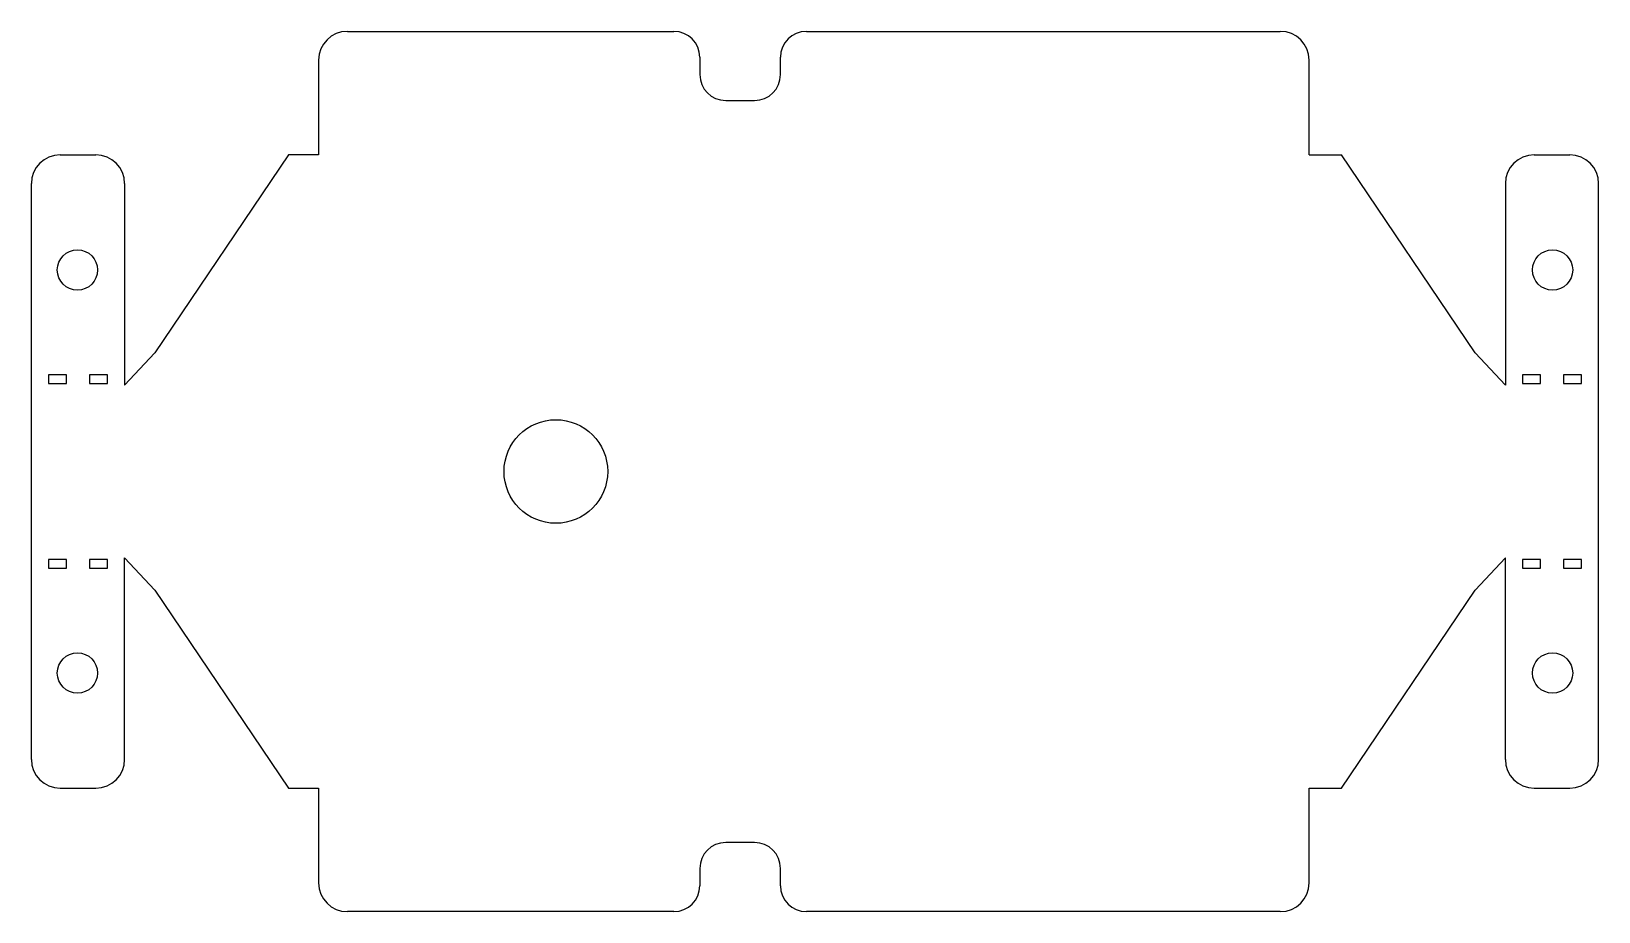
# Model space of a CAD drawing. Header units: millimetres. Extents: x -136 to 136, y -76 to 76.
import ezdxf

# ---------------------------------------------------------------- set-up
doc = ezdxf.new("R2010")
doc.units = ezdxf.units.MM

msp = doc.modelspace()

# ---------------------------------------------------------------- linework, layer by layer
at = {"color": 7, "linetype": 'Continuous', "lineweight": 25}
for p, q in [((-81.2, 76.44), (-24.5, 76.44)), ((-1.5, 76.44), (80.8, 76.44)), ((-86.2, 71.44), (-86.2, 55)), ((-20, 71.94), (-20, 68.94)), ((-6, 68.94), (-6, 71.94)), ((85.8, 55), (85.8, 71.44)), ((-15.5, 64.44), (-10.5, 64.44)), ((-131.08, 55), (-124.88, 55)), ((-91.44, 55), (-114.64, 20.63)), ((-86.2, 55), (-91.44, 55)), ((85.8, 55), (91.44, 55)), ((114.64, 20.63), (91.44, 55)), ((124.88, 55), (131.08, 55)), ((-136.08, -50), (-136.08, 50)), ((-119.88, 50), (-119.88, 15)), ((119.88, 50), (119.88, 15)), ((136.08, -50), (136.08, 50)), ((-114.64, 20.63), (-119.88, 15)), ((119.88, 15), (114.64, 20.63)), ((-129.98, 16.77), (-133.08, 16.77)), ((-133.08, 16.77), (-133.08, 15.27)), ((-129.98, 15.27), (-129.98, 16.77)), ((-122.88, 16.77), (-125.98, 16.77)), ((-125.98, 16.77), (-125.98, 15.27)), ((-122.88, 15.27), (-122.88, 16.77)), ((125.98, 16.77), (122.88, 16.77)), ((122.88, 16.77), (122.88, 15.27)), ((125.98, 15.27), (125.98, 16.77)), ((133.08, 16.77), (129.98, 16.77)), ((129.98, 16.77), (129.98, 15.27)), ((133.08, 15.27), (133.08, 16.77)), ((-133.08, 15.27), (-129.98, 15.27)), ((-125.98, 15.27), (-122.88, 15.27)), ((122.88, 15.27), (125.98, 15.27)), ((129.98, 15.27), (133.08, 15.27)), ((-129.98, -15.27), (-133.08, -15.27)), ((-133.08, -15.27), (-133.08, -16.77)), ((-129.98, -16.77), (-129.98, -15.27)), ((-122.88, -15.27), (-125.98, -15.27)), ((-125.98, -15.27), (-125.98, -16.77)), ((-122.88, -16.77), (-122.88, -15.27)), ((-119.88, -15), (-114.64, -20.63)), ((-119.88, -50), (-119.88, -15)), ((114.64, -20.63), (119.88, -15)), ((119.88, -50), (119.88, -15)), ((125.98, -15.27), (122.88, -15.27)), ((122.88, -15.27), (122.88, -16.77)), ((125.98, -16.77), (125.98, -15.27)), ((133.08, -15.27), (129.98, -15.27)), ((129.98, -15.27), (129.98, -16.77)), ((133.08, -16.77), (133.08, -15.27)), ((-133.08, -16.77), (-129.98, -16.77)), ((-125.98, -16.77), (-122.88, -16.77)), ((122.88, -16.77), (125.98, -16.77)), ((129.98, -16.77), (133.08, -16.77)), ((-114.64, -20.63), (-91.44, -55)), ((91.44, -55), (114.64, -20.63)), ((-131.08, -55), (-124.88, -55)), ((-91.44, -55), (-86.2, -55)), ((-86.2, -55), (-86.2, -71.44)), ((85.8, -55), (91.44, -55)), ((85.8, -71.44), (85.8, -55)), ((124.88, -55), (131.08, -55)), ((-10.5, -64.44), (-15.5, -64.44)), ((-20, -68.94), (-20, -71.94)), ((-6, -71.94), (-6, -68.94)), ((-24.5, -76.44), (-81.2, -76.44)), ((80.8, -76.44), (-1.5, -76.44))]:
    msp.add_line(p, q, dxfattribs=at)
for centre, radius in [((-128.08, 35), 3.5), ((128.08, 35), 3.5), ((-45, 0), 9), ((-128.08, -35), 3.5), ((128.08, -35), 3.5)]:
    msp.add_circle(centre, radius, dxfattribs=at)
for centre, radius, start, end in [((-81.2, 71.44), 5, 90, 180), ((-24.5, 71.94), 4.5, 0, 90), ((-1.5, 71.94), 4.5, 90, 180), ((80.8, 71.44), 5, 0, 90), ((-15.5, 68.94), 4.5, 180, 270), ((-10.5, 68.94), 4.5, 270, 0), ((-131.08, 50), 5, 90, 180), ((-124.88, 50), 5, 0, 90), ((124.88, 50), 5, 90, 180), ((131.08, 50), 5, 0, 90), ((-131.08, -50), 5, 180, 270), ((-124.88, -50), 5, 270, 0), ((124.88, -50), 5, 180, 270), ((131.08, -50), 5, 270, 0), ((-15.5, -68.94), 4.5, 90, 180), ((-10.5, -68.94), 4.5, 0, 90), ((-81.2, -71.44), 5, 180, 270), ((-24.5, -71.94), 4.5, 270, 0), ((-1.5, -71.94), 4.5, 180, 270), ((80.8, -71.44), 5, 270, 0)]:
    msp.add_arc(centre, radius, start, end, dxfattribs=at)

doc.saveas('drawing.dxf')
